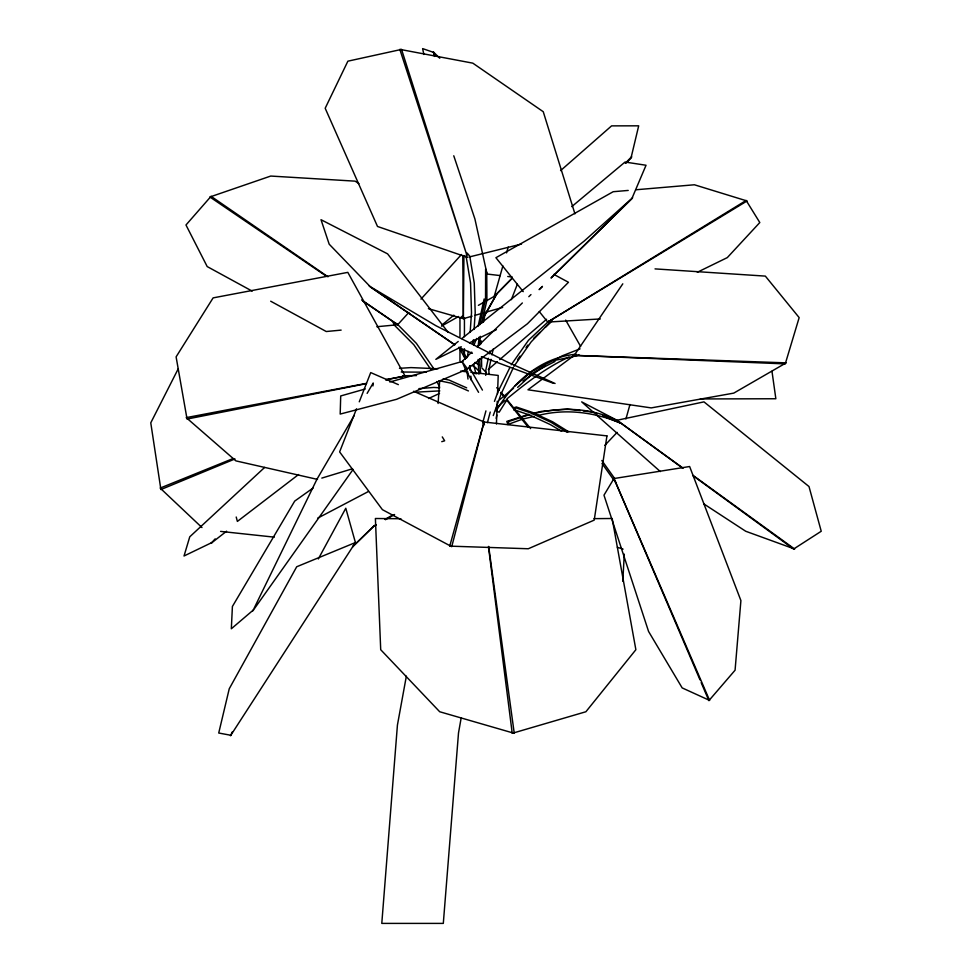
<?xml version="1.0" encoding="UTF-8"?>
<svg xmlns="http://www.w3.org/2000/svg" width="972" height="972" viewBox="0 0 972 972"><rect width="100%" height="100%" fill="white"/><g stroke="black" fill="none" stroke-linecap="round" stroke-linejoin="round"><path stroke-width="1.46" d="M485.842 374.414L485.842 369.968L488.308 358.279M478.09 359.47L478.941 374.232M478.188 345.898L479.147 337.126M479.56 358.765L480.605 373.467M479.658 345.194L480.314 336.324M463.936 255.527L463.352 318.67L428.409 308.659M496.437 423.962L497.263 401.217M497.543 393.636L498.211 375.435L470.837 372.276M622.809 581.292L624.279 554.137M470.144 332.375L471.505 312.863L470.557 283.034L466.074 256.122L467.131 253.024L469.768 256.171L474.263 283.095L475.211 312.923L474.057 329.435M473.109 342.946L473.328 339.945M438.093 403.489L439.684 380.866M372.932 385.945L373.199 382.98L367.124 393.381M467.423 357.089L468.212 351.402M496.182 418.361L496.777 414.923M461.141 718.114L458.505 732.973L443.305 923.4L381.789 923.4L397.427 725.088L406.357 676.16M469.33 368.497L469.913 365.679M489.244 353.905L489.852 350.977M491.018 359.288L488.867 369.518L488.977 374.001M491.954 354.914L493.181 349.07M482.537 321.562L483.461 317.309L496.692 294.042L484.943 315.098L483.4 322.169M478.139 326.179L484.153 298.963M479.84 324.709L485.538 298.926L485.623 269.074L486.753 272.901L486.923 300.069L481.857 322.983M485.927 410.889L482.732 422.808L484.493 424.886M487.397 422.686L490.24 412.055M625.932 418.968L629.978 404.486M502.876 265.927L494.226 296.411L486.304 300.87M506.57 252.878L508.222 247.07M485.66 375.313L486.437 372.798L481.893 367.938M561.622 431.24L550.261 424.557L529.922 415.129L513.738 409.649L514.528 407.426L530.712 412.893L551.051 422.322L567.198 432.382M534.041 416.429L522.717 419.078L507.919 424.472L509.036 421.398L529.497 414.667M494.456 401.375L497.931 391.838L509.923 367.477M493.254 415.542L501.212 393.733L513.313 367.695M511.333 299.668L517.335 284.261M356.53 408.775L339.617 451.907L382.409 509.668L451.737 546.665L484.068 422.006L413.574 391.279M359.263 401.813L370.721 372.592L398.362 384.645M473 342.824L474.129 340.042M473.814 345.352L476.645 338.414M232.405 731.758L230.486 735.78L355.424 542.546L345.789 508.247L318.306 558.973M178.155 368.935L150.769 422.844L160.89 489.548L234.993 458.942M466.524 357.842L467.921 355.29M354.209 415.469L316.993 479.172L252.854 610.853L353.115 469.403M506.339 400.743L499.158 412.189L496.194 410.986C512.973 382.008 541.331 357.344 575.764 354.27M513.957 366.335L531.149 341.889L552.388 319.8L548.718 321.246L528.44 340.334L511.248 364.767M622.797 283.824L574.221 355.363L527.978 389.784L651.216 407.9L733.763 393.113L786.154 362.86L574.221 355.363L785.255 363.893L799.166 317.613L765.341 276.109L655.031 268.892M517.481 359.774L520.069 356.117M526.083 347.563L527.796 345.121M513.738 409.649L516.096 406.904L532.279 412.371L552.618 421.799L568.766 431.86M408.823 312.486L397.682 324.745L376.844 326.726M420.973 299.109L461.493 254.506M215.164 538.865L211.131 543.275L226.61 531.186M604.791 445.395L617.123 432.37M626.49 162.178L631.739 156.82L625.397 163.272M625.749 163.223L631.047 157.853L638.689 125.825L611.595 125.874L560.565 170.635M542.352 286.473L539.132 289.644L542.425 286.473M471.736 352.119L462.04 361.535L389.821 382.02M477.118 346.895L522.353 302.96M528.817 296.691L530.967 294.589M374.548 525.317L352.544 546.847L373.661 526.387L376.273 524.904M533.579 338.438L539.982 332.412M545.316 327.382L550.662 322.364M264.651 467.423L189.759 536.811L184.024 555.996L212.078 542.461M517.626 387.366L534.43 372.021L555.036 361.45M496.072 408.349L504.93 400.525M400.974 377.658L403.137 375.763M488.248 369.494L497.409 361.608M499.693 359.64L546.604 319.253M514.65 386.163L531.963 371.401L552.57 360.831L573.832 356.505M253.51 609.857L231.336 628.763L232.405 606.467L294.71 501.09L313.118 488.017M571.767 206.623L625.045 162.045L646.04 165.252L631.788 198.786L551.039 278.016L632.638 197.741L584.257 241.02L461.773 338.62M442.272 324.757L453.839 315.147M499.657 399.686L513.556 388.265M507.238 398.617C526.374 382.81 546.385 367.404 569.033 357.052M458.237 341.451L435.821 359.373L461.396 346.822M298.562 474.53L237.375 521.417L236.22 517.019M523.009 381.085L544.94 365.897M461.287 362.386L463.109 361.098M539.253 311.55L547.734 322.084L746.144 200.451L759.8 222.539L727.311 257.604L697.301 272.257M547.734 322.084L747.043 200.973L694.397 184.777L635.737 189.783M556.677 359.02L561.889 355.959L580.053 348.839M385.021 519.376L392.882 514.929M385.434 519.704L394.596 514.516M441.446 326.155L458.602 316.483M478.394 305.33L483.667 302.353M317.637 518.173L368.364 491.54M469.476 342.861L496.4 329.654M428.555 398.508L439.538 393.417M355.424 542.546L296.703 566.761L229.246 688.771L218.724 733.022L230.899 735.282M233.11 458.541L160.161 488.078L201.969 527.553M573.225 355.412L576.019 354.318M575.254 356.214L579.142 354.926M321.829 478.09L352.168 468.868M441.762 441.665L444.654 440.79L442.272 436.902M472.088 316.167L463.352 318.67L462.769 255.527M474.992 315.329L502.658 307.407M365.265 388.982L340.71 395.956L340.188 414.072L396.649 399.285L467.556 369.032L462.04 361.535L465.77 370.065L527.432 323.773L568.462 282.281L553.833 274.396M469.026 257.021L521.514 244.057M528.683 414.339L506.801 421.398L507.919 424.472M531.514 413.683L541.416 411.363L567.478 409.054L580.369 410.597M533.737 413.683C561.865 406.563 592.58 407.705 618.581 421.398L620.136 422.929C594.305 412.128 565.631 408.447 538.281 415.445M366.517 383.624L187.049 419.053L176.102 356.87L213.123 297.882L347.818 272.367L405.081 376.006L385.799 379.821M366.383 383.369L186.235 417.632L235.904 460.886L317.492 479.403M385.726 379.688L405.081 376.006M341.136 330.115L326.252 331.525L270.69 301.211M628.216 190.427L613.186 191.715L495.914 257.702L523.24 291.649M418.859 388.642L433.779 387.427L439.721 387.816M415.955 392.166L439.818 390.878M399.468 368.327L410.962 367.598L438.032 368.765M401.229 372.021L426.392 372.179M550.735 321.902L600.307 318.938M404.619 375.739L416.526 375.581M593.989 518.647L612.153 518.501L635.87 649.709L585.897 711.747L512.232 733.313L488.442 546.616M700.35 398.945L775.85 398.751L771.975 371.268M400.914 518.744L375.399 518.501L380.708 649.709L439.696 711.747L514.249 733.313L488.673 546.422M220.583 531.392L274.286 537.152M460.643 371.11L467.921 371.948M500.361 275.611L487.057 274.031L474.907 218.955L453.766 155.775M507.748 276.485L512.183 277.008M583.224 410.937L593.248 412.14L597.33 413.768M474.129 373.321L476.985 373.77M443.147 378.825L449.04 380.052L466.669 387.864M439.028 380.66L450.814 383.126L468.431 390.938M617.354 547.272L623.088 549.144M467.568 257.386L377.5 226.464L325.183 108.269L347.879 61.175L401.545 49.402L467.107 255.94L399.832 49.365L472.817 63.156L543.251 111.719L574.926 213.84M461.056 349.094L458.577 347.393L472.428 353.31M482.379 356.991L553.42 383.308M602.762 415.943L620.136 422.929M555.085 383.49L507.396 362.07L435.978 325.742L369.263 286.06L454.86 344.841L370.733 287.19L329.18 244.179L321.015 219.708L387.597 253.862L448.201 332.424M252.173 291.114L207.194 266.571L185.98 224.994L211.058 196.308L328.001 276.801M474.98 362.435L479.172 365.022M472.283 365.508L475.43 367.452L479.974 372.312M703.85 503.921L745.718 531.259L794.646 549.046L692.951 475.332M358.911 183.635L355.132 181.156L270.738 176.054L209.891 196.988L326.325 276.194M362.629 300.895L397.682 324.745L361.596 299.923M683.146 468.225L616.989 420.269L581.693 401.873L594.05 412.833M681.992 467.666L616.989 420.269L703.971 401.873L808.996 486.535L821.231 531.259L793.602 549.046L693.024 475.709M596.298 414.825L660.353 471.59M439.757 58.235L433.415 52.014L434.484 56.425M614.79 481.201L616.406 483.048M497.227 387.658L499.134 389.991M501.042 392.336L504.857 397.013M506.764 399.358L530.627 428.603M496.984 387.816L498.855 390.185M500.726 392.542L504.468 397.269M506.339 399.638L527.857 426.83M601.85 460.509L614.693 478.552M601.996 463.437L613.976 480.277M433.281 367.938L416.368 343.347L396.928 323.773L393.113 322.412L394.425 325.219L413.865 344.793L430.778 369.384M469.172 367.112L482.44 390.1M465.296 369.348L478.576 392.336M565.68 320.104L580.588 346.348M466.584 358.073L462.66 350.746L459.501 348.328L465.394 359.324M436.865 381.51L439.575 386.905M699.986 679.829L613.976 478.54L689.634 466.524L740.907 600.587L735.075 670.206L708.88 700.654L701.164 682.611M475.697 372.798L473.68 364.378M434.763 55.501L434.059 52.549L422.613 48.6L423.877 54.481M469.938 366.796L470.497 370.684M469.573 365.885L470.108 370.271M470.837 376.115L471.384 380.502M467.496 372.24L467.86 375.168M466.9 370.308L467.994 379.08M481.14 340.82L481.201 343.699M481.468 356.615L481.675 366.663M464.434 336.64L464.434 318.172L462.198 316.265L459.963 318.172L459.963 336.64M464.434 348.754L464.434 356.323M459.963 347.247L459.963 360.867M606.941 435.893L594.22 520.117L528.282 548.755L449.744 546.13L484.068 422.006L606.941 435.893M613.976 478.54L603.977 495.173L648.579 631.472L682.174 687.909L709.609 700.411L613.976 478.54M512.208 278.15L494.226 296.411L512.256 278.15"/></g></svg>
